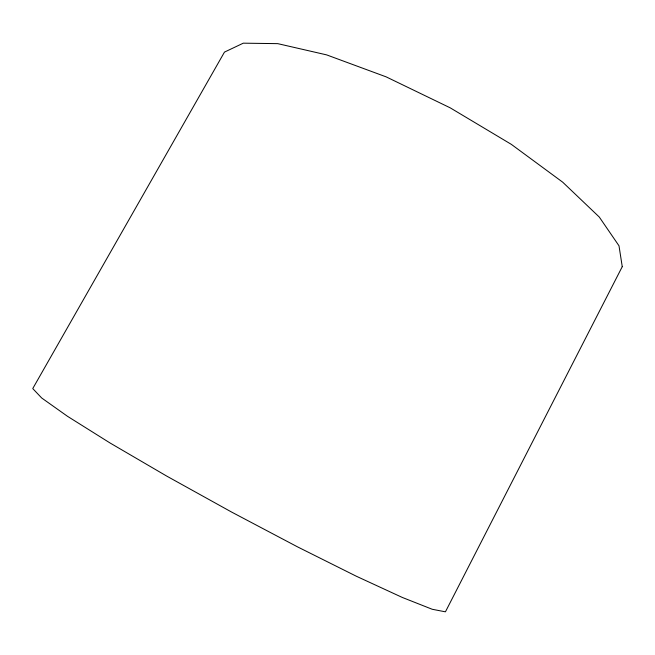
<?xml version="1.0" encoding="UTF-8"?>
<svg xmlns="http://www.w3.org/2000/svg" width="655" height="655" viewBox="0 0 655 655"><rect width="100%" height="100%" fill="white"/><g stroke="black" fill="none" stroke-linecap="round" stroke-linejoin="round"><path stroke-width="0.98" d="M622.25 266.675L445.433 611.827L432.234 609.273L402.334 597.458L356.295 576.212L297.378 546.786L231.583 512.054L166.624 476.038L110.048 442.985L67.481 416.293L41.683 397.986L32.75 388.571L224.469 52.105L243.3 43.173L277.761 43.648L326.632 54.881L386.155 76.864L450.198 107.829L511.358 144.378L562.686 182.172L599.276 217.034L619 245.805L622.25 266.675"/></g></svg>
